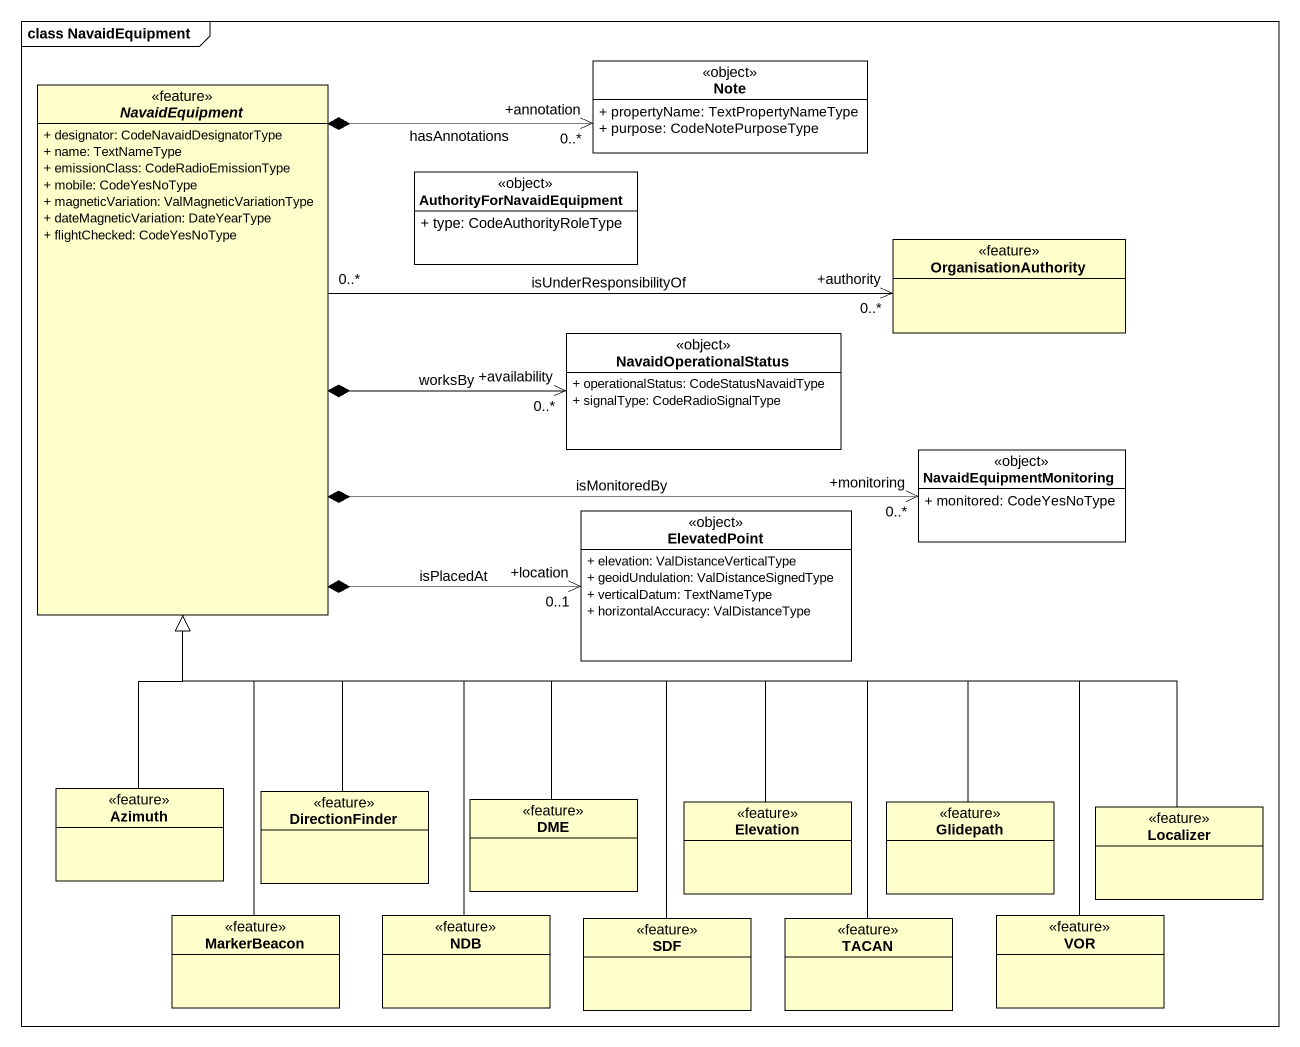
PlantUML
@startuml
mainframe class NavaidEquipment
hide circle
hide empty members
skinparam classAttributeIconSize 0
class "Note" as Note_ <<object>> #FFFFFF {
  + propertyName: TextPropertyNameType
  + purpose: CodeNotePurposeType
}
abstract class NavaidEquipment <<feature>> {
  + designator: CodeNavaidDesignatorType
  + name: TextNameType
  + emissionClass: CodeRadioEmissionType
  + mobile: CodeYesNoType
  + magneticVariation: ValMagneticVariationType
  + dateMagneticVariation: DateYearType
  + flightChecked: CodeYesNoType
}
class AuthorityForNavaidEquipment <<object>> #FFFFFF {
  + type: CodeAuthorityRoleType
}
class OrganisationAuthority <<feature>>
class NavaidOperationalStatus <<object>> #FFFFFF {
  + operationalStatus: CodeStatusNavaidType
  + signalType: CodeRadioSignalType
}
class NavaidEquipmentMonitoring <<object>> #FFFFFF {
  + monitored: CodeYesNoType
}
class ElevatedPoint <<object>> #FFFFFF {
  + elevation: ValDistanceVerticalType
  + geoidUndulation: ValDistanceSignedType
  + verticalDatum: TextNameType
  + horizontalAccuracy: ValDistanceType
}
class Azimuth <<feature>>
class DirectionFinder <<feature>>
class DME <<feature>>
class Elevation <<feature>>
class Glidepath <<feature>>
class Localizer <<feature>>
class MarkerBeacon <<feature>>
class NDB <<feature>>
class SDF <<feature>>
class TACAN <<feature>>
class VOR <<feature>>
NavaidEquipment *-right-> "+annotation\n0..*" Note_ : hasAnnotations
NavaidEquipment "0..*" -right-> "+authority\n0..*" OrganisationAuthority : isUnderResponsibilityOf
NavaidEquipment *-right-> "+availability\n0..*" NavaidOperationalStatus : worksBy
NavaidEquipment *-right-> "+monitoring\n0..*" NavaidEquipmentMonitoring : isMonitoredBy
NavaidEquipment *-right-> "+location\n0..1" ElevatedPoint : isPlacedAt
Azimuth -up-|> NavaidEquipment
DirectionFinder -up-|> NavaidEquipment
DME -up-|> NavaidEquipment
Elevation -up-|> NavaidEquipment
Glidepath -up-|> NavaidEquipment
Localizer -left-|> NavaidEquipment
MarkerBeacon -up-|> NavaidEquipment
NDB -up-|> NavaidEquipment
SDF -up-|> NavaidEquipment
TACAN -up-|> NavaidEquipment
VOR -up-|> NavaidEquipment
@enduml
